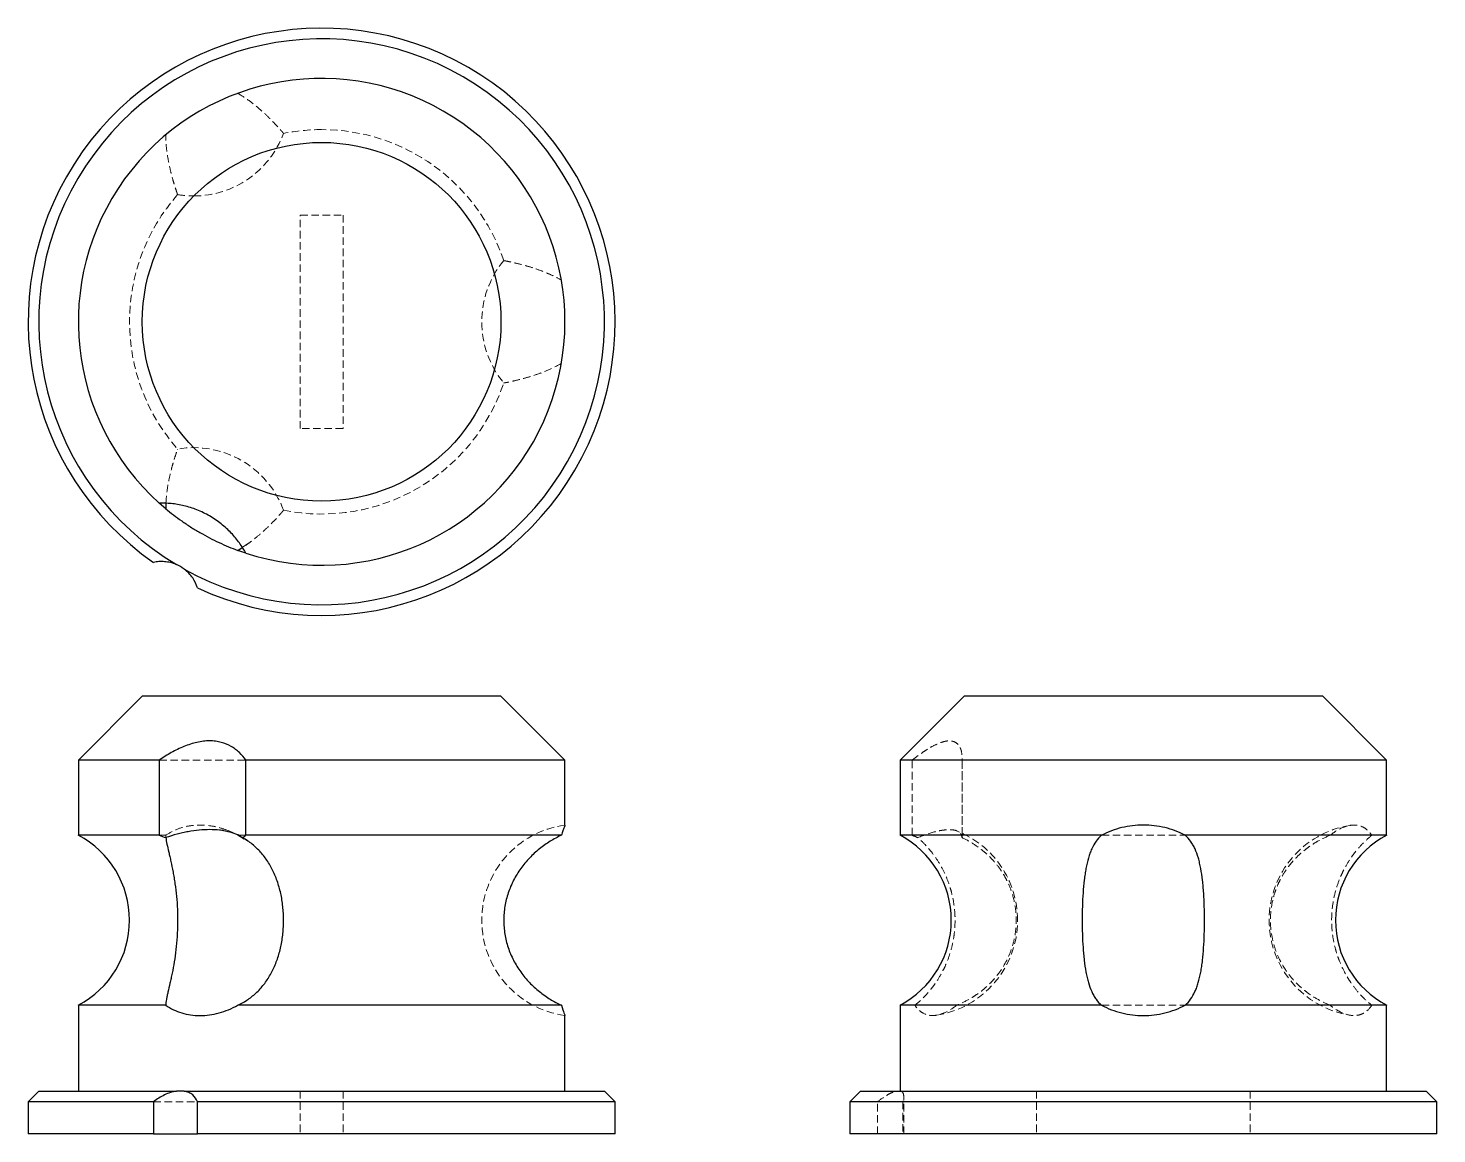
# Model space of a CAD drawing. Header units: millimetres. Extents: x 33 to 273, y 20 to 208.
import ezdxf

# ---------------------------------------------------------------- set-up
doc = ezdxf.new("R2010")
doc.units = ezdxf.units.MM
doc.linetypes.add('HIDDEN', pattern=[1.905, 1.27, -0.635])

msp = doc.modelspace()

# ---------------------------------------------------------------- linework, layer by layer
at = {"color": 7, "linetype": 'HIDDEN', "lineweight": 18}
for p, q in [((79.36, 139.82), (79.36, 176.18)), ((79.36, 176.18), (86.64, 176.18)), ((86.64, 176.18), (86.64, 139.82)), ((86.64, 139.82), (79.36, 139.82)), ((56.49, 127.45), (56.47, 127.08)), ((69.48, 119.58), (70.69, 120.39)), ((55.34, 83.36), (70.09, 83.36)), ((183.61, 70.56), (183.61, 83.36)), ((192.12, 83.36), (192.12, 70.56)), ((192.13, 70.42), (192.13, 83.6)), ((55.34, 70.56), (56.43, 70.56)), ((56.49, 69.95), (56.43, 70.56)), ((68.65, 70.6), (68.73, 70.56)), ((68.73, 70.56), (70.09, 70.56)), ((68.73, 70.56), (70.42, 69.56)), ((215.89, 70.56), (230.11, 70.56)), ((215.89, 41.62), (230.11, 41.62)), ((79.36, 27), (79.36, 19.73)), ((86.64, 27), (86.64, 19.73)), ((204.82, 27), (204.82, 19.73)), ((241.18, 27), (241.18, 19.73)), ((54.34, 25.18), (61.84, 25.18)), ((177.7, 19.73), (177.7, 25.18)), ((182.03, 25.18), (182.03, 19.73)), ((182.18, 19.73), (182.18, 26.09))]:
    msp.add_line(p, q, dxfattribs=at)
at = {"color": 7, "linetype": 'Continuous', "lineweight": 25}
for p, q in [((56.43, 126.18), (55.34, 127.12)), ((56.47, 127.08), (56.43, 126.18)), ((68.73, 119.08), (69.48, 119.58)), ((70.09, 118.61), (68.73, 119.08)), ((52.45, 94.27), (41.55, 83.36)), ((113.55, 94.27), (52.45, 94.27)), ((124.45, 83.36), (113.55, 94.27)), ((192.45, 94.27), (181.55, 83.36)), ((253.55, 94.27), (192.45, 94.27)), ((264.45, 83.36), (253.55, 94.27)), ((41.55, 83.36), (41.55, 70.56)), ((55.34, 83.36), (41.55, 83.36)), ((55.34, 83.36), (55.34, 70.56)), ((124.45, 83.36), (70.09, 83.36)), ((70.09, 70.56), (70.09, 83.36)), ((124.45, 72.31), (124.45, 83.36)), ((181.55, 83.36), (181.55, 70.56)), ((264.45, 83.36), (181.55, 83.36)), ((264.45, 70.56), (264.45, 83.36)), ((55.34, 70.56), (41.55, 70.56)), ((123.84, 70.56), (70.09, 70.56)), ((215.89, 70.56), (181.55, 70.56)), ((264.45, 70.56), (230.11, 70.56)), ((41.55, 41.62), (41.55, 27)), ((56.43, 41.62), (41.55, 41.62)), ((123.84, 41.62), (68.73, 41.62)), ((181.55, 41.62), (181.55, 27)), ((215.89, 41.62), (181.55, 41.62)), ((264.45, 41.62), (230.11, 41.62)), ((264.45, 27), (264.45, 41.62)), ((124.45, 27), (124.45, 39.87)), ((34.82, 27), (33, 25.18)), ((34.82, 27), (58.25, 27)), ((59.57, 27), (58.25, 27)), ((59.57, 27), (131.18, 27)), ((133, 25.18), (131.18, 27)), ((174.82, 27), (173, 25.18)), ((174.82, 27), (271.18, 27)), ((273, 25.18), (271.18, 27)), ((33, 25.18), (33, 19.73)), ((54.34, 25.18), (33, 25.18)), ((54.34, 25.18), (54.34, 19.73)), ((61.84, 19.73), (61.84, 25.18)), ((133, 25.18), (61.84, 25.18)), ((133, 19.73), (133, 25.18)), ((173, 25.18), (173, 19.73)), ((273, 25.18), (173, 25.18)), ((273, 19.73), (273, 25.18)), ((54.34, 19.73), (33, 19.73)), ((54.34, 19.73), (61.84, 19.73)), ((133, 19.73), (61.84, 19.73)), ((273, 19.73), (173, 19.73))]:
    msp.add_line(p, q, dxfattribs=at)
at = {"color": 7, "linetype": 'HIDDEN', "lineweight": 18, "flags": 128}
msp.add_lwpolyline([(69.06, 70.43), (68.85, 70.54), (68.52, 70.72)], dxfattribs=at)
at = {"color": 7, "linetype": 'Continuous', "lineweight": 25}
msp.add_circle((83, 158), 30.55, dxfattribs=at)
for centre, radius, start, end in [((83, 158), 50, 244.9681, 235.0319), ((83, 158), 48.18, 240.9062, 239.0938), ((83, 158), 41.45, 251.8512, 228.1488), ((55.73, 110.76), 6.42, 53.1779, 66.8221), ((33.91, 56.09), 16.36, 297.8181, 62.1819), ((173.91, 56.09), 16.36, 297.8181, 62.1819), ((272.09, 56.09), 16.36, 117.8181, 242.1819)]:
    msp.add_arc(centre, radius, start, end, dxfattribs=at)
at = {"color": 7, "linetype": 'HIDDEN', "lineweight": 18}
for centre, radius, start, end in [((61.18, 195.79), 16.36, 270, 339.5742), ((83, 158), 32.73, 90, 101.4269), ((83, 158), 32.73, 18.5728, 90), ((83, 158), 32.73, 138.5745, 221.4255), ((61.18, 195.79), 16.36, 260.4265, 270), ((126.64, 158), 16.36, 140.4294, 219.5703), ((83, 158), 32.73, 258.5734, 341.4271), ((61.18, 120.21), 16.36, 20.4308, 99.5731), ((126.64, 56.09), 16.36, 97.664, 262.3396), ((260.79, 56.09), 16.36, 99.0339, 260.9634), ((61.18, 56.09), 16.36, 64.9153, 72.8606), ((61.18, 56.09), 16.36, 55.5073, 61.2189), ((185.21, 56.09), 16.36, 0, 68.6522), ((185.21, 56.09), 16.36, 279.039, 0), ((61.18, 56.09), 16.36, 287.1592, 304.4673)]:
    msp.add_arc(centre, radius, start, end, dxfattribs=at)
for points, knots in [([(68.73, 196.92), (69.42, 196.48), (70.83, 195.58), (72.55, 194.14), (74.01, 192.79), (75.13, 191.63), (75.81, 190.89), (76.18, 190.47), (76.45, 190.16), (76.49, 190.11), (76.52, 190.08)], [0, 0, 0, 0, 0.142941, 0.290098, 0.433002, 0.580201, 0.719887, 0.792138, 0.864385, 1, 1, 1, 1]), ([(58.46, 179.65), (58.46, 179.65), (58.49, 179.59), (58.4, 179.82), (58.21, 180.38), (57.89, 181.37), (57.5, 182.71), (57.08, 184.39), (56.73, 186.21), (56.49, 188.04), (56.45, 189.22), (56.43, 189.82)], [0, 0, 0, 0, 0.000255, 0.129437, 0.262535, 0.391682, 0.524355, 0.657926, 0.794916, 0.896715, 1, 1, 1, 1]), ([(114.02, 168.42), (114.02, 168.42), (113.95, 168.44), (114.2, 168.39), (114.78, 168.28), (115.8, 168.06), (117.15, 167.73), (118.82, 167.26), (120.56, 166.65), (122.27, 165.94), (123.31, 165.38), (123.84, 165.11)], [0, 0, 0, 0, 0.000254, 0.129436, 0.262534, 0.391681, 0.524355, 0.657926, 0.794916, 0.896715, 1, 1, 1, 1]), ([(123.84, 150.89), (123.11, 150.52), (121.63, 149.75), (119.52, 148.98), (117.62, 148.39), (116.06, 148), (115.08, 147.78), (114.53, 147.67), (114.13, 147.6), (114.07, 147.58), (114.02, 147.58)], [0, 0, 0, 0, 0.142953, 0.290123, 0.43304, 0.580251, 0.71995, 0.792206, 0.86446, 1, 1, 1, 1]), ([(56.46, 127.11), (56.53, 127.91), (56.66, 129.52), (57.08, 131.63), (57.46, 133.14), (57.75, 134.15), (58.01, 135.01), (58.28, 135.82), (58.43, 136.26), (58.48, 136.39), (58.44, 136.29), (58.42, 136.24)], [0, 0, 0, 0, 0.140711, 0.285478, 0.426189, 0.498794, 0.571395, 0.707128, 0.847369, 0.931729, 1, 1, 1, 1]), ([(76.52, 125.92), (76.52, 125.92), (76.56, 125.98), (76.4, 125.79), (76.02, 125.34), (75.32, 124.56), (74.36, 123.56), (73.11, 122.35), (71.81, 121.23), (70.58, 120.29), (69.88, 119.81), (69.52, 119.57)], [0, 0, 0, 0, 0.000153, 0.136644, 0.277272, 0.413727, 0.553907, 0.695036, 0.839777, 0.919575, 1, 1, 1, 1]), ([(183.61, 83.36), (184.2, 83.82), (184.77, 84.25), (185.63, 84.84), (185.91, 85.02), (186.47, 85.37), (186.75, 85.54), (187.57, 85.98), (188.09, 86.22), (188.83, 86.47), (189.07, 86.53), (189.52, 86.62), (189.95, 86.66), (190.32, 86.62), (190.67, 86.53), (190.83, 86.47), (191.27, 86.22), (191.5, 85.98), (191.76, 85.53), (191.84, 85.37), (191.96, 85.02), (192.01, 84.84), (192.11, 84.25), (192.14, 83.82), (192.12, 83.36)], [0, 0, 0, 0, 0.125, 0.125, 0.1875, 0.1875, 0.25, 0.25, 0.375, 0.375, 0.4375, 0.4375, 0.5, 0.5625, 0.5625, 0.625, 0.625, 0.75, 0.75, 0.8125, 0.8125, 0.875, 0.875, 1, 1, 1, 1]), ([(56.43, 70.56), (57, 70.91), (58.17, 71.6), (60.15, 72.17), (62.25, 72.38), (64.43, 72.17), (66.4, 71.68), (67.6, 71.1), (68.08, 70.86)], [0, 0, 0, 0, 0.173656, 0.352238, 0.527247, 0.700758, 0.879422, 1, 1, 1, 1]), ([(254.82, 70.56), (255.53, 71.14), (256.23, 71.57), (257.26, 72.01), (257.6, 72.12), (258.27, 72.27), (258.59, 72.31), (259.52, 72.31), (260.08, 72.16), (260.84, 71.72), (261.08, 71.54), (261.53, 71.1), (261.73, 70.85), (261.92, 70.56)], [0, 0, 0, 0, 0.25, 0.25, 0.375, 0.375, 0.5, 0.5, 0.75, 0.75, 0.875, 0.875, 1, 1, 1, 1]), ([(184.08, 41.62), (184.44, 41.91), (184.83, 42.24), (185.61, 42.99), (186, 43.4), (186.6, 44.09), (186.79, 44.33), (187.18, 44.83), (187.37, 45.08), (187.93, 45.89), (188.28, 46.45), (188.78, 47.36), (188.94, 47.67), (189.25, 48.32), (189.39, 48.65), (189.8, 49.66), (190.04, 50.35), (190.44, 51.78), (190.59, 52.51), (190.77, 53.65), (190.81, 54.03), (190.88, 54.8), (190.9, 55.18), (190.92, 55.96), (190.92, 56.34), (190.9, 57.11), (190.87, 57.49), (190.76, 58.63), (190.65, 59.38), (190.41, 60.49), (190.31, 60.85), (190.11, 61.57), (190, 61.93), (189.64, 62.97), (189.36, 63.63), (188.75, 64.91), (188.41, 65.52), (187.69, 66.66), (187.32, 67.19), (186.74, 67.93), (186.54, 68.16), (186.14, 68.62), (185.94, 68.84), (185.35, 69.46), (184.95, 69.83), (184.57, 70.16)], [0, 0, 0, 0, 0.0625, 0.0625, 0.125, 0.125, 0.15625, 0.15625, 0.1875, 0.1875, 0.25, 0.25, 0.28125, 0.28125, 0.3125, 0.3125, 0.375, 0.375, 0.4375, 0.4375, 0.46875, 0.46875, 0.5, 0.5, 0.53125, 0.53125, 0.5625, 0.5625, 0.625, 0.625, 0.65625, 0.65625, 0.6875, 0.6875, 0.75, 0.75, 0.8125, 0.8125, 0.875, 0.875, 0.90625, 0.90625, 0.9375, 0.9375, 1, 1, 1, 1]), ([(184.57, 70.16), (185.63, 70.61), (186.63, 70.94), (187.77, 71.23), (187.99, 71.28), (188.42, 71.37), (188.63, 71.4), (189.23, 71.49), (189.6, 71.52), (190.61, 71.52), (191.12, 71.4), (191.57, 71.12), (191.66, 71.06), (191.8, 70.91), (191.86, 70.83), (192.02, 70.58), (192.08, 70.38), (192.11, 70.16)], [0, 0, 0, 0, 0.25, 0.25, 0.3125, 0.3125, 0.375, 0.375, 0.5, 0.5, 0.75, 0.75, 0.8125, 0.8125, 0.875, 0.875, 1, 1, 1, 1]), ([(192.11, 70.16), (192.81, 69.83), (193.48, 69.46), (194.75, 68.64), (195.36, 68.19), (196.23, 67.45), (196.51, 67.19), (197.06, 66.66), (197.32, 66.38), (198.06, 65.53), (198.52, 64.93), (199.13, 63.98), (199.32, 63.66), (199.69, 62.99), (199.86, 62.64), (200.33, 61.6), (200.59, 60.89), (200.99, 59.42), (201.14, 58.68), (201.33, 57.14), (201.36, 56.36), (201.31, 54.82), (201.23, 54.06), (200.95, 52.57), (200.75, 51.83), (199.99, 49.65), (199.28, 48.31), (198.15, 46.78), (197.91, 46.48), (197.42, 45.91), (197.16, 45.63), (196.36, 44.83), (195.79, 44.33), (194.88, 43.64), (194.56, 43.42), (193.92, 43), (193.59, 42.81), (192.59, 42.24), (191.9, 41.91), (191.18, 41.62)], [0, 0, 0, 0, 0.0625, 0.0625, 0.125, 0.125, 0.15625, 0.15625, 0.1875, 0.1875, 0.25, 0.25, 0.28125, 0.28125, 0.3125, 0.3125, 0.375, 0.375, 0.4375, 0.4375, 0.5, 0.5, 0.5625, 0.5625, 0.625, 0.625, 0.75, 0.75, 0.78125, 0.78125, 0.8125, 0.8125, 0.875, 0.875, 0.90625, 0.90625, 0.9375, 0.9375, 1, 1, 1, 1]), ([(254.82, 41.62), (254.08, 41.92), (253.37, 42.26), (252.01, 43.03), (251.36, 43.46), (250.43, 44.17), (250.13, 44.42), (249.54, 44.94), (249.26, 45.21), (248.45, 46.04), (247.95, 46.63), (247.27, 47.58), (247.06, 47.9), (246.65, 48.57), (246.46, 48.92), (245.93, 49.96), (245.63, 50.68), (245.15, 52.16), (244.97, 52.93), (244.72, 54.5), (244.65, 55.29), (244.65, 56.88), (244.72, 57.66), (244.96, 59.21), (245.14, 59.97), (245.5, 61.1), (245.64, 61.47), (245.93, 62.2), (246.1, 62.55), (246.62, 63.59), (247.02, 64.26), (247.7, 65.21), (247.94, 65.52), (248.45, 66.12), (248.71, 66.41), (249.52, 67.24), (250.1, 67.76), (251.03, 68.47), (251.35, 68.7), (252.01, 69.13), (252.34, 69.34), (253.37, 69.92), (254.08, 70.26), (254.82, 70.56)], [0, 0, 0, 0, 0.0625, 0.0625, 0.125, 0.125, 0.15625, 0.15625, 0.1875, 0.1875, 0.25, 0.25, 0.28125, 0.28125, 0.3125, 0.3125, 0.375, 0.375, 0.4375, 0.4375, 0.5, 0.5, 0.5625, 0.5625, 0.625, 0.625, 0.65625, 0.65625, 0.6875, 0.6875, 0.75, 0.75, 0.78125, 0.78125, 0.8125, 0.8125, 0.875, 0.875, 0.90625, 0.90625, 0.9375, 0.9375, 1, 1, 1, 1]), ([(261.92, 70.56), (261.55, 70.26), (261.15, 69.92), (260.35, 69.15), (259.94, 68.72), (259.33, 68.01), (259.13, 67.76), (258.73, 67.24), (258.54, 66.97), (257.97, 66.14), (257.61, 65.55), (257.11, 64.61), (256.95, 64.28), (256.64, 63.61), (256.5, 63.27), (256.09, 62.22), (255.86, 61.5), (255.48, 60.02), (255.33, 59.25), (255.13, 57.69), (255.08, 56.9), (255.08, 55.3), (255.13, 54.52), (255.32, 52.97), (255.47, 52.21), (255.75, 51.08), (255.86, 50.71), (256.09, 49.99), (256.22, 49.63), (256.62, 48.59), (256.93, 47.93), (257.43, 46.97), (257.61, 46.66), (257.97, 46.06), (258.15, 45.77), (258.72, 44.94), (259.12, 44.43), (259.72, 43.71), (259.93, 43.48), (260.34, 43.05), (260.54, 42.84), (261.15, 42.26), (261.55, 41.92), (261.92, 41.62)], [0, 0, 0, 0, 0.0625, 0.0625, 0.125, 0.125, 0.15625, 0.15625, 0.1875, 0.1875, 0.25, 0.25, 0.28125, 0.28125, 0.3125, 0.3125, 0.375, 0.375, 0.4375, 0.4375, 0.5, 0.5, 0.5625, 0.5625, 0.625, 0.625, 0.65625, 0.65625, 0.6875, 0.6875, 0.75, 0.75, 0.78125, 0.78125, 0.8125, 0.8125, 0.875, 0.875, 0.90625, 0.90625, 0.9375, 0.9375, 1, 1, 1, 1]), ([(191.18, 41.62), (190.47, 41.05), (189.77, 40.61), (188.74, 40.17), (188.4, 40.06), (187.73, 39.91), (187.41, 39.87), (186.48, 39.87), (185.92, 40.02), (185.16, 40.46), (184.92, 40.64), (184.47, 41.08), (184.27, 41.33), (184.08, 41.62)], [0, 0, 0, 0, 0.25, 0.25, 0.375, 0.375, 0.5, 0.5, 0.75, 0.75, 0.875, 0.875, 1, 1, 1, 1]), ([(261.92, 41.62), (261.54, 41.05), (261.1, 40.61), (260.35, 40.17), (260.08, 40.06), (259.51, 39.91), (259.21, 39.87), (258.28, 39.87), (257.62, 40.02), (256.59, 40.46), (256.23, 40.64), (255.53, 41.08), (255.17, 41.33), (254.82, 41.62)], [0, 0, 0, 0, 0.25, 0.25, 0.375, 0.375, 0.5, 0.5, 0.75, 0.75, 0.875, 0.875, 1, 1, 1, 1]), ([(177.7, 25.18), (178.27, 25.62), (178.83, 26.02), (179.66, 26.5), (179.92, 26.64), (180.43, 26.86), (180.68, 26.95), (180.9, 27)], [0, 0, 0, 0, 0.5, 0.5, 0.75, 0.75, 1, 1, 1, 1]), ([(181.66, 27), (181.81, 26.95), (181.92, 26.87), (182.08, 26.64), (182.13, 26.5), (182.18, 26.18), (182.18, 26), (182.14, 25.61), (182.09, 25.4), (182.03, 25.18)], [0, 0, 0, 0, 0.25, 0.25, 0.5, 0.5, 0.75, 0.75, 1, 1, 1, 1])]:
    msp.add_open_spline(points, degree=3, knots=knots, dxfattribs=at)
at = {"color": 7, "linetype": 'Continuous', "lineweight": 25}
for points, knots in [([(70.09, 118.61), (69.77, 119.2), (69.4, 119.77), (68.79, 120.63), (68.57, 120.91), (68.1, 121.47), (67.86, 121.75), (67.08, 122.57), (66.52, 123.09), (65.59, 123.83), (65.26, 124.07), (64.6, 124.52), (63.92, 124.95), (63.21, 125.32), (62.49, 125.67), (62.12, 125.83), (61.01, 126.27), (60.28, 126.5), (59.18, 126.76), (58.81, 126.84), (58.09, 126.96), (57.74, 127.01), (56.69, 127.11), (56.01, 127.14), (55.34, 127.12)], [0, 0, 0, 0, 0.125, 0.125, 0.1875, 0.1875, 0.25, 0.25, 0.375, 0.375, 0.4375, 0.4375, 0.5, 0.5625, 0.5625, 0.625, 0.625, 0.75, 0.75, 0.8125, 0.8125, 0.875, 0.875, 1, 1, 1, 1]), ([(56.43, 126.18), (57.27, 125.47), (58.19, 124.77), (59.65, 123.74), (60.16, 123.4), (61.2, 122.73), (61.73, 122.41), (63.35, 121.48), (64.44, 120.92), (66.06, 120.16), (66.61, 119.92), (67.69, 119.47), (68.21, 119.27), (68.73, 119.08)], [0, 0, 0, 0, 0.25, 0.25, 0.375, 0.375, 0.5, 0.5, 0.75, 0.75, 0.875, 0.875, 1, 1, 1, 1]), ([(58.25, 116.66), (57.91, 116.81), (57.57, 116.92), (56.89, 117.08), (56.55, 117.13), (55.89, 117.18), (55.57, 117.18), (54.94, 117.14), (54.64, 117.09), (54.34, 117.03)], [0, 0, 0, 0, 0.25, 0.25, 0.5, 0.5, 0.75, 0.75, 1, 1, 1, 1]), ([(61.84, 112.7), (61.66, 113.27), (61.4, 113.83), (60.84, 114.66), (60.62, 114.92), (60.14, 115.43), (59.87, 115.68), (59.57, 115.9)], [0, 0, 0, 0, 0.5, 0.5, 0.75, 0.75, 1, 1, 1, 1]), ([(70.09, 83.36), (69.77, 83.82), (69.4, 84.25), (68.79, 84.84), (68.57, 85.02), (68.1, 85.37), (67.86, 85.54), (67.08, 85.98), (66.52, 86.22), (65.59, 86.47), (65.26, 86.53), (64.6, 86.62), (63.92, 86.66), (63.21, 86.62), (62.49, 86.53), (62.12, 86.47), (61.01, 86.22), (60.28, 85.98), (59.18, 85.53), (58.81, 85.37), (58.09, 85.02), (57.74, 84.84), (56.69, 84.25), (56.01, 83.82), (55.34, 83.36)], [0, 0, 0, 0, 0.125, 0.125, 0.1875, 0.1875, 0.25, 0.25, 0.375, 0.375, 0.4375, 0.4375, 0.5, 0.5625, 0.5625, 0.625, 0.625, 0.75, 0.75, 0.8125, 0.8125, 0.875, 0.875, 1, 1, 1, 1]), ([(124.45, 72.31), (124.45, 72.31), (124.4, 72.16), (124.24, 71.72), (124.17, 71.54), (124.02, 71.1), (123.94, 70.85), (123.84, 70.56)], [0, 0, 0, 0, 0.5, 0.5, 0.75, 0.75, 1, 1, 1, 1]), ([(230.11, 70.56), (229.02, 71.14), (227.88, 71.57), (226.09, 72.01), (225.47, 72.12), (224.24, 72.27), (223.62, 72.31), (221.75, 72.31), (220.53, 72.16), (218.75, 71.72), (218.15, 71.54), (217, 71.1), (216.44, 70.85), (215.89, 70.56)], [0, 0, 0, 0, 0.25, 0.25, 0.375, 0.375, 0.5, 0.5, 0.75, 0.75, 0.875, 0.875, 1, 1, 1, 1]), ([(56.46, 70.16), (56.49, 69.83), (56.56, 69.46), (56.74, 68.64), (56.84, 68.19), (57.01, 67.45), (57.07, 67.19), (57.19, 66.66), (57.26, 66.38), (57.44, 65.53), (57.57, 64.93), (57.74, 63.98), (57.8, 63.66), (57.91, 62.99), (57.96, 62.64), (58.11, 61.6), (58.2, 60.89), (58.34, 59.42), (58.39, 58.68), (58.45, 57.14), (58.47, 56.36), (58.45, 54.82), (58.42, 54.06), (58.32, 52.57), (58.26, 51.83), (58, 49.65), (57.78, 48.31), (57.47, 46.78), (57.4, 46.48), (57.28, 45.91), (57.22, 45.63), (57.04, 44.83), (56.92, 44.33), (56.76, 43.64), (56.71, 43.42), (56.62, 43), (56.58, 42.81), (56.48, 42.24), (56.43, 41.91), (56.43, 41.62)], [0, 0, 0, 0, 0.0625, 0.0625, 0.125, 0.125, 0.15625, 0.15625, 0.1875, 0.1875, 0.25, 0.25, 0.28125, 0.28125, 0.3125, 0.3125, 0.375, 0.375, 0.4375, 0.4375, 0.5, 0.5, 0.5625, 0.5625, 0.625, 0.625, 0.75, 0.75, 0.78125, 0.78125, 0.8125, 0.8125, 0.875, 0.875, 0.90625, 0.90625, 0.9375, 0.9375, 1, 1, 1, 1]), ([(69.52, 70.16), (68.84, 70.61), (68.03, 70.94), (66.85, 71.23), (66.6, 71.28), (66.1, 71.37), (65.84, 71.4), (65.05, 71.49), (64.49, 71.52), (62.75, 71.52), (61.53, 71.4), (59.95, 71.12), (59.63, 71.06), (59, 70.91), (58.68, 70.83), (57.72, 70.58), (57.09, 70.38), (56.46, 70.16)], [0, 0, 0, 0, 0.25, 0.25, 0.3125, 0.3125, 0.375, 0.375, 0.5, 0.5, 0.75, 0.75, 0.8125, 0.8125, 0.875, 0.875, 1, 1, 1, 1]), ([(68.73, 41.62), (69.35, 41.91), (69.92, 42.24), (71, 42.99), (71.51, 43.4), (72.22, 44.09), (72.45, 44.33), (72.89, 44.83), (73.1, 45.08), (73.7, 45.89), (74.07, 46.45), (74.56, 47.36), (74.72, 47.67), (75.01, 48.32), (75.15, 48.65), (75.53, 49.66), (75.74, 50.35), (76.1, 51.78), (76.23, 52.51), (76.38, 53.65), (76.42, 54.03), (76.48, 54.8), (76.5, 55.18), (76.52, 55.96), (76.52, 56.34), (76.5, 57.11), (76.47, 57.49), (76.38, 58.63), (76.28, 59.38), (76.07, 60.49), (75.99, 60.85), (75.81, 61.57), (75.7, 61.93), (75.38, 62.97), (75.12, 63.63), (74.53, 64.91), (74.19, 65.52), (73.45, 66.66), (73.05, 67.19), (72.39, 67.93), (72.16, 68.16), (71.68, 68.62), (71.43, 68.84), (70.65, 69.46), (70.11, 69.83), (69.52, 70.16)], [0, 0, 0, 0, 0.0625, 0.0625, 0.125, 0.125, 0.15625, 0.15625, 0.1875, 0.1875, 0.25, 0.25, 0.28125, 0.28125, 0.3125, 0.3125, 0.375, 0.375, 0.4375, 0.4375, 0.46875, 0.46875, 0.5, 0.5, 0.53125, 0.53125, 0.5625, 0.5625, 0.625, 0.625, 0.65625, 0.65625, 0.6875, 0.6875, 0.75, 0.75, 0.8125, 0.8125, 0.875, 0.875, 0.90625, 0.90625, 0.9375, 0.9375, 1, 1, 1, 1]), ([(123.84, 70.56), (123.2, 70.26), (122.56, 69.92), (121.31, 69.15), (120.7, 68.72), (119.81, 68.01), (119.52, 67.76), (118.95, 67.24), (118.68, 66.97), (117.88, 66.14), (117.39, 65.55), (116.71, 64.61), (116.49, 64.28), (116.08, 63.61), (115.88, 63.27), (115.34, 62.22), (115.04, 61.5), (114.54, 60.02), (114.35, 59.25), (114.09, 57.69), (114.02, 56.9), (114.02, 55.3), (114.09, 54.52), (114.34, 52.97), (114.53, 52.21), (114.9, 51.08), (115.04, 50.71), (115.35, 49.99), (115.51, 49.63), (116.05, 48.59), (116.46, 47.93), (117.14, 46.97), (117.38, 46.66), (117.88, 46.06), (118.14, 45.77), (118.93, 44.94), (119.5, 44.43), (120.39, 43.71), (120.69, 43.48), (121.31, 43.05), (121.62, 42.84), (122.56, 42.26), (123.2, 41.92), (123.84, 41.62)], [0, 0, 0, 0, 0.0625, 0.0625, 0.125, 0.125, 0.15625, 0.15625, 0.1875, 0.1875, 0.25, 0.25, 0.28125, 0.28125, 0.3125, 0.3125, 0.375, 0.375, 0.4375, 0.4375, 0.5, 0.5, 0.5625, 0.5625, 0.625, 0.625, 0.65625, 0.65625, 0.6875, 0.6875, 0.75, 0.75, 0.78125, 0.78125, 0.8125, 0.8125, 0.875, 0.875, 0.90625, 0.90625, 0.9375, 0.9375, 1, 1, 1, 1]), ([(215.89, 70.56), (215.53, 70.26), (215.22, 69.92), (214.66, 69.15), (214.42, 68.72), (214.1, 68.01), (213.99, 67.76), (213.81, 67.24), (213.72, 66.97), (213.48, 66.14), (213.34, 65.55), (213.16, 64.61), (213.11, 64.28), (213.01, 63.61), (212.96, 63.27), (212.84, 62.22), (212.78, 61.5), (212.67, 60.02), (212.64, 59.25), (212.59, 57.69), (212.58, 56.9), (212.58, 55.3), (212.59, 54.52), (212.64, 52.97), (212.67, 52.21), (212.75, 51.08), (212.78, 50.71), (212.84, 49.99), (212.88, 49.63), (213, 48.59), (213.1, 47.93), (213.27, 46.97), (213.34, 46.66), (213.48, 46.06), (213.55, 45.77), (213.8, 44.94), (213.98, 44.43), (214.3, 43.71), (214.42, 43.48), (214.67, 43.05), (214.8, 42.84), (215.22, 42.26), (215.53, 41.92), (215.89, 41.62)], [0, 0, 0, 0, 0.0625, 0.0625, 0.125, 0.125, 0.15625, 0.15625, 0.1875, 0.1875, 0.25, 0.25, 0.28125, 0.28125, 0.3125, 0.3125, 0.375, 0.375, 0.4375, 0.4375, 0.5, 0.5, 0.5625, 0.5625, 0.625, 0.625, 0.65625, 0.65625, 0.6875, 0.6875, 0.75, 0.75, 0.78125, 0.78125, 0.8125, 0.8125, 0.875, 0.875, 0.90625, 0.90625, 0.9375, 0.9375, 1, 1, 1, 1]), ([(230.11, 41.62), (230.47, 41.92), (230.78, 42.26), (231.34, 43.03), (231.58, 43.46), (231.9, 44.17), (232.01, 44.42), (232.19, 44.94), (232.28, 45.21), (232.52, 46.04), (232.66, 46.63), (232.84, 47.58), (232.89, 47.9), (232.99, 48.57), (233.04, 48.92), (233.16, 49.96), (233.22, 50.68), (233.33, 52.16), (233.36, 52.93), (233.41, 54.5), (233.42, 55.29), (233.42, 56.88), (233.41, 57.66), (233.36, 59.21), (233.33, 59.97), (233.25, 61.1), (233.22, 61.47), (233.16, 62.2), (233.12, 62.55), (233, 63.59), (232.9, 64.26), (232.73, 65.21), (232.66, 65.52), (232.52, 66.12), (232.45, 66.41), (232.2, 67.24), (232.02, 67.76), (231.7, 68.47), (231.58, 68.7), (231.33, 69.13), (231.2, 69.34), (230.78, 69.92), (230.47, 70.26), (230.11, 70.56)], [0, 0, 0, 0, 0.0625, 0.0625, 0.125, 0.125, 0.15625, 0.15625, 0.1875, 0.1875, 0.25, 0.25, 0.28125, 0.28125, 0.3125, 0.3125, 0.375, 0.375, 0.4375, 0.4375, 0.5, 0.5, 0.5625, 0.5625, 0.625, 0.625, 0.65625, 0.65625, 0.6875, 0.6875, 0.75, 0.75, 0.78125, 0.78125, 0.8125, 0.8125, 0.875, 0.875, 0.90625, 0.90625, 0.9375, 0.9375, 1, 1, 1, 1]), ([(56.43, 41.62), (57.27, 41.05), (58.19, 40.61), (59.65, 40.17), (60.16, 40.06), (61.2, 39.91), (61.73, 39.87), (63.35, 39.87), (64.44, 40.02), (66.06, 40.46), (66.61, 40.64), (67.69, 41.08), (68.21, 41.33), (68.73, 41.62)], [0, 0, 0, 0, 0.25, 0.25, 0.375, 0.375, 0.5, 0.5, 0.75, 0.75, 0.875, 0.875, 1, 1, 1, 1]), ([(123.84, 41.62), (124.03, 41.05), (124.18, 40.61), (124.34, 40.17), (124.39, 40.06), (124.44, 39.91), (124.45, 39.87), (124.45, 39.87)], [0, 0, 0, 0, 0.5, 0.5, 0.75, 0.75, 1, 1, 1, 1]), ([(215.89, 41.62), (216.98, 41.05), (218.12, 40.61), (219.91, 40.17), (220.53, 40.06), (221.76, 39.91), (222.38, 39.87), (224.25, 39.87), (225.47, 40.02), (227.25, 40.46), (227.85, 40.64), (229, 41.08), (229.56, 41.33), (230.11, 41.62)], [0, 0, 0, 0, 0.25, 0.25, 0.375, 0.375, 0.5, 0.5, 0.75, 0.75, 0.875, 0.875, 1, 1, 1, 1]), ([(58.25, 27), (57.91, 26.95), (57.57, 26.87), (56.89, 26.64), (56.55, 26.5), (55.89, 26.18), (55.57, 26), (54.94, 25.61), (54.64, 25.4), (54.34, 25.18)], [0, 0, 0, 0, 0.25, 0.25, 0.5, 0.5, 0.75, 0.75, 1, 1, 1, 1]), ([(61.84, 25.18), (61.66, 25.62), (61.4, 26.02), (60.84, 26.5), (60.62, 26.64), (60.14, 26.86), (59.87, 26.95), (59.57, 27)], [0, 0, 0, 0, 0.5, 0.5, 0.75, 0.75, 1, 1, 1, 1])]:
    msp.add_open_spline(points, degree=3, knots=knots, dxfattribs=at)
for points in [[(55.34, 70.56), (55.71, 70.43), (56.09, 70.29), (56.46, 70.16)], [(69.52, 70.16), (69.72, 70.29), (69.91, 70.43), (70.09, 70.56)]]:
    msp.add_open_spline(points, degree=3, dxfattribs=at)
at = {"color": 7, "linetype": 'HIDDEN', "lineweight": 18}
for points in [[(184.57, 70.16), (184.26, 70.29), (183.94, 70.43), (183.61, 70.56)], [(192.12, 70.56), (192.13, 70.43), (192.13, 70.29), (192.11, 70.16)]]:
    msp.add_open_spline(points, degree=3, dxfattribs=at)

doc.saveas('drawing.dxf')
